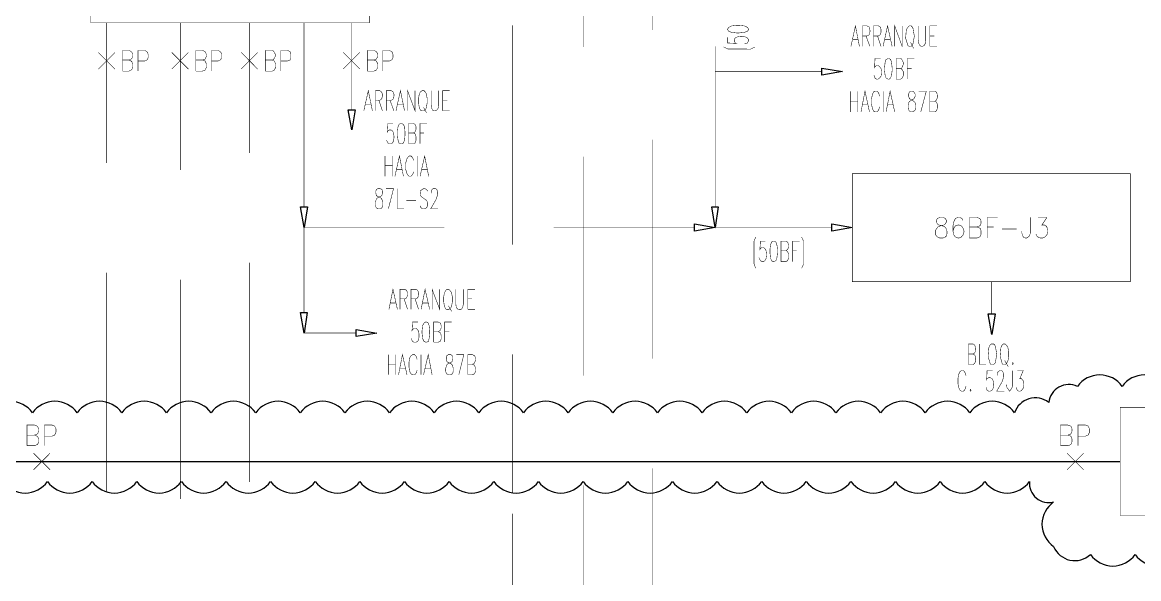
# Model space of a CAD drawing. Header units: millimetres. Extents: x -1355 to 3509, y -1443 to -567.
# Drawn here: x 2861.5 to 2961.5, y -741.5 to -691.7 of the extents above; entities that cross this region are included whole.
import ezdxf

# ---------------------------------------------------------------- set-up
doc = ezdxf.new("R2010")
doc.units = ezdxf.units.MM

msp = doc.modelspace()

# ---------------------------------------------------------------- linework, layer by layer
at = {"color": 0, "const_width": 0.045}
for points in [[(2911.76, -693.89), (2911.76, -669.65)], [(2917.98, -692.36), (2917.98, -669.65)], [(2869.01, -704.29), (2869.01, -691.73)], [(2875.63, -704.92), (2875.63, -691.73)], [(2881.85, -703.39), (2881.85, -691.73)], [(2886.72, -691.73), (2886.72, -708.21)], [(2891, -699.52), (2891, -691.73)], [(2905.41, -691.95), (2905.41, -711.59)], [(2935.73, -693.84), (2936.13, -692), (2936.49, -693.84)], [(2936.76, -693.84), (2936.76, -692), (2937.17, -692), (2937.35, -692.09), (2937.39, -692.18), (2937.43, -692.36), (2937.43, -692.54), (2937.39, -692.72), (2937.35, -692.81), (2937.17, -692.9), (2936.76, -692.9)], [(2937.75, -693.84), (2937.75, -692), (2938.2, -692), (2938.34, -692.09), (2938.39, -692.18), (2938.43, -692.36), (2938.43, -692.54), (2938.39, -692.72), (2938.34, -692.81), (2938.2, -692.9), (2937.75, -692.9)], [(2938.61, -693.84), (2939.01, -692), (2939.42, -693.84)], [(2939.65, -693.84), (2939.65, -692), (2940.32, -693.84), (2940.32, -692)], [(2941.76, -692), (2941.76, -693.3), (2941.81, -693.57), (2941.9, -693.75), (2942.03, -693.84), (2942.12, -693.84), (2942.3, -693.75), (2942.39, -693.57), (2942.43, -693.3), (2942.43, -692)], [(2942.8, -693.84), (2942.8, -692), (2943.43, -692)], [(2924.69, -693.03), (2924.69, -693.53), (2925.46, -693.57), (2925.36, -693.53), (2925.28, -693.35), (2925.28, -693.21), (2925.36, -693.08), (2925.54, -692.99), (2925.81, -692.94), (2926, -692.94), (2926.27, -692.99), (2926.45, -693.08), (2926.54, -693.21), (2926.54, -693.35), (2926.45, -693.53), (2926.36, -693.57), (2926.17, -693.62)], [(2935.9, -693.21), (2936.35, -693.21)], [(2937.08, -692.9), (2937.43, -693.84)], [(2938.11, -692.9), (2938.43, -693.84)], [(2938.79, -693.21), (2939.24, -693.21)], [(2942.8, -692.9), (2943.2, -692.9)], [(2870.46, -696.05), (2870.46, -694.2), (2871.04, -694.2), (2871.22, -694.29), (2871.31, -694.38), (2871.35, -694.56), (2871.35, -694.74), (2871.31, -694.88), (2871.22, -694.97), (2871.04, -695.06), (2870.46, -695.06)], [(2871.85, -696.05), (2871.85, -694.2), (2872.44, -694.2), (2872.62, -694.29), (2872.71, -694.38), (2872.75, -694.56), (2872.75, -694.84), (2872.71, -694.97), (2872.62, -695.06), (2872.44, -695.15), (2871.85, -695.15)], [(2877.03, -696.05), (2877.03, -694.2), (2877.62, -694.2), (2877.85, -694.29), (2877.98, -694.56), (2877.98, -694.74), (2877.89, -694.88), (2877.85, -694.97), (2877.62, -695.06), (2877.03, -695.06)], [(2878.43, -696.05), (2878.43, -694.2), (2879.01, -694.2), (2879.2, -694.29), (2879.28, -694.38), (2879.33, -694.56), (2879.33, -694.84), (2879.28, -694.97), (2879.2, -695.06), (2879.01, -695.15), (2878.43, -695.15)], [(2883.25, -696.05), (2883.25, -694.2), (2883.88, -694.2), (2883.98, -694.24), (2884.2, -694.63), (2883.98, -695.03), (2883.88, -695.06), (2883.25, -695.06)], [(2884.65, -696.05), (2884.65, -694.2), (2885.23, -694.2), (2885.46, -694.29), (2885.5, -694.38), (2885.54, -694.56), (2885.54, -694.84), (2885.5, -694.97), (2885.46, -695.06), (2885.23, -695.15), (2884.65, -695.15)], [(2892.39, -696.05), (2892.39, -694.2), (2892.98, -694.2), (2893.2, -694.29), (2893.25, -694.38), (2893.34, -694.56), (2893.34, -694.74), (2893.25, -694.88), (2893.2, -694.97), (2892.98, -695.06), (2892.39, -695.06)], [(2893.79, -696.05), (2893.79, -694.2), (2894.37, -694.2), (2894.55, -694.29), (2894.65, -694.38), (2894.69, -694.56), (2894.69, -694.84), (2894.65, -694.97), (2894.55, -695.06), (2894.37, -695.15), (2893.79, -695.15)], [(2923.56, -693.84), (2923.56, -708.21)], [(2924.33, -693.89), (2924.51, -693.98), (2924.71, -694.07), (2926.74, -694.08), (2926.94, -693.98), (2927.12, -693.89)], [(2941.08, -693.48), (2941.35, -694.02)], [(2942.8, -693.84), (2943.43, -693.84)], [(2868.29, -695.87), (2869.78, -694.38)], [(2869.78, -695.87), (2868.29, -694.38)], [(2871.04, -695.06), (2871.22, -695.15), (2871.31, -695.24), (2871.35, -695.42), (2871.35, -695.69), (2871.31, -695.87), (2871.22, -695.96), (2871.04, -696.05), (2870.46, -696.05)], [(2874.87, -695.87), (2876.36, -694.38)], [(2876.36, -695.87), (2874.87, -694.38)], [(2877.62, -695.06), (2877.85, -695.15), (2877.98, -695.42), (2877.98, -695.69), (2877.85, -695.96), (2877.62, -696.05), (2877.03, -696.05)], [(2881.09, -695.87), (2882.57, -694.38)], [(2882.57, -695.87), (2881.09, -694.38)], [(2883.88, -695.06), (2884.06, -695.15), (2884.1, -695.24), (2884.19, -695.42), (2884.19, -695.69), (2884.06, -695.96), (2883.88, -696.05), (2883.25, -696.05)], [(2890.23, -695.87), (2891.72, -694.38)], [(2891.72, -695.87), (2890.23, -694.38)], [(2892.98, -695.06), (2893.2, -695.15), (2893.25, -695.24), (2893.34, -695.42), (2893.34, -695.69), (2893.25, -695.87), (2893.2, -695.96), (2892.98, -696.05), (2892.39, -696.05)], [(2938.39, -694.92), (2937.89, -694.92), (2937.84, -695.74), (2937.89, -695.64), (2938.02, -695.55), (2938.16, -695.55), (2938.29, -695.64), (2938.43, -695.83), (2938.47, -696.05), (2938.47, -696.23), (2938.43, -696.5), (2938.29, -696.68), (2938.16, -696.77), (2938.02, -696.77), (2937.89, -696.68), (2937.84, -696.59), (2937.8, -696.41)], [(2939.78, -696.77), (2939.78, -694.92), (2940.19, -694.92), (2940.28, -694.98), (2940.46, -695.37), (2940.28, -695.78), (2940.19, -695.83), (2939.78, -695.83)], [(2940.77, -696.77), (2940.77, -694.92), (2941.4, -694.92)], [(2933.11, -696.1), (2923.56, -696.1)], [(2940.19, -695.83), (2940.32, -695.91), (2940.36, -696.01), (2940.46, -696.14), (2940.46, -696.41), (2940.36, -696.59), (2940.32, -696.68), (2940.19, -696.77), (2939.78, -696.77)], [(2940.77, -695.83), (2941.17, -695.83)], [(2892.08, -699.61), (2892.48, -697.81), (2892.85, -699.61)], [(2893.12, -699.61), (2893.12, -697.81), (2893.52, -697.81), (2893.65, -697.9), (2893.7, -697.99), (2893.74, -698.12), (2893.74, -698.3), (2893.7, -698.48), (2893.65, -698.57), (2893.52, -698.66), (2893.12, -698.66)], [(2894.1, -699.61), (2894.1, -697.81), (2894.55, -697.81), (2894.69, -697.9), (2894.74, -697.99), (2894.78, -698.12), (2894.78, -698.3), (2894.74, -698.48), (2894.69, -698.57), (2894.55, -698.66), (2894.1, -698.66)], [(2894.96, -699.61), (2895.36, -697.81), (2895.73, -699.61)], [(2896, -699.61), (2896, -697.81), (2896.67, -699.61), (2896.67, -697.81)], [(2898.12, -697.81), (2898.12, -699.11), (2898.16, -699.38), (2898.25, -699.56), (2898.38, -699.61), (2898.47, -699.61), (2898.61, -699.56), (2898.74, -699.38), (2898.79, -699.11), (2898.79, -697.81)], [(2899.15, -699.61), (2899.15, -697.81), (2899.78, -697.81)], [(2935.68, -697.85), (2935.68, -699.7)], [(2936.35, -697.85), (2936.35, -699.7)], [(2936.63, -699.7), (2936.99, -697.85), (2937.39, -699.7)], [(2938.29, -698.3), (2938.25, -698.12), (2938.16, -697.94), (2938.07, -697.85), (2937.84, -697.85), (2937.75, -697.94), (2937.66, -698.12), (2937.62, -698.3), (2937.57, -698.57), (2937.57, -698.98), (2937.62, -699.25), (2937.66, -699.43), (2937.75, -699.61), (2937.84, -699.7), (2938.07, -699.7), (2938.16, -699.61), (2938.25, -699.43), (2938.29, -699.25)], [(2938.61, -697.85), (2938.61, -699.7)], [(2938.88, -699.7), (2939.24, -697.85), (2939.65, -699.7)], [(2941.99, -699.7), (2942.48, -697.85), (2941.81, -697.85)], [(2942.8, -699.7), (2942.8, -697.85), (2943.25, -697.85), (2943.39, -697.94), (2943.43, -698.03), (2943.47, -698.21), (2943.47, -698.39), (2943.43, -698.57), (2943.39, -698.66), (2943.25, -698.75), (2942.8, -698.75)], [(2892.21, -699.02), (2892.71, -699.02)], [(2893.43, -698.66), (2893.74, -699.61)], [(2894.42, -698.66), (2894.78, -699.61)], [(2895.09, -699.02), (2895.59, -699.02)], [(2899.15, -698.66), (2899.55, -698.66)], [(2935.68, -698.75), (2936.35, -698.75)], [(2936.76, -699.07), (2937.21, -699.07)], [(2939.01, -699.07), (2939.51, -699.07)], [(2943.25, -698.75), (2943.39, -698.84), (2943.43, -698.89), (2943.47, -699.07), (2943.47, -699.34), (2943.43, -699.52), (2943.39, -699.61), (2943.25, -699.7), (2942.8, -699.7)], [(2897.43, -699.29), (2897.7, -699.79)], [(2899.15, -699.61), (2899.78, -699.61)], [(2894.69, -700.74), (2894.24, -700.74), (2894.19, -701.5), (2894.24, -701.41), (2894.37, -701.32), (2894.51, -701.32), (2894.65, -701.41), (2894.74, -701.59), (2894.78, -701.86), (2894.78, -702.04), (2894.74, -702.31), (2894.65, -702.49), (2894.51, -702.54), (2894.37, -702.54), (2894.24, -702.49), (2894.19, -702.4), (2894.1, -702.22)], [(2896.09, -702.54), (2896.09, -700.74), (2896.54, -700.74), (2896.67, -700.83), (2896.72, -700.91), (2896.76, -701.05), (2896.76, -701.23), (2896.72, -701.41), (2896.67, -701.5), (2896.54, -701.59), (2896.09, -701.59)], [(2897.12, -702.54), (2897.12, -700.74), (2897.75, -700.74)], [(2896.54, -701.59), (2896.67, -701.68), (2896.72, -701.77), (2896.76, -701.95), (2896.76, -702.22), (2896.72, -702.4), (2896.67, -702.49), (2896.54, -702.54), (2896.09, -702.54)], [(2897.12, -701.59), (2897.48, -701.59)], [(2917.98, -721.82), (2917.98, -702.18)], [(2893.97, -703.66), (2893.97, -705.47)], [(2894.65, -703.66), (2894.65, -705.47)], [(2894.87, -705.47), (2895.27, -703.66), (2895.63, -705.47)], [(2896.54, -704.07), (2896.49, -703.89), (2896.4, -703.75), (2896.31, -703.66), (2896.13, -703.66), (2896.04, -703.75), (2895.95, -703.89), (2895.9, -704.07), (2895.81, -704.34), (2895.81, -704.79), (2895.9, -705.06), (2895.95, -705.24), (2896.04, -705.37), (2896.13, -705.47), (2896.31, -705.47), (2896.4, -705.37), (2896.49, -705.24), (2896.54, -705.06)], [(2896.89, -703.66), (2896.89, -705.47)], [(2897.12, -705.47), (2897.53, -703.66), (2897.89, -705.47)], [(2911.76, -723.35), (2911.76, -703.71)], [(2893.97, -704.52), (2894.65, -704.52)], [(2895, -704.88), (2895.5, -704.88)], [(2897.3, -704.88), (2897.75, -704.88)], [(2894.28, -708.39), (2894.74, -706.59), (2894.06, -706.59)], [(2895.09, -706.59), (2895.09, -708.39), (2895.68, -708.39)], [(2897.8, -706.81), (2897.7, -706.64), (2897.53, -706.59), (2897.43, -706.58), (2897.12, -706.79), (2897.17, -707.2), (2897.21, -707.27), (2897.3, -707.36), (2897.7, -707.63), (2897.75, -707.72), (2897.8, -707.9), (2897.8, -708.12), (2897.7, -708.3), (2897.53, -708.39), (2897.35, -708.39), (2897.21, -708.3), (2897.12, -708.12)], [(2898.12, -707), (2898.12, -706.91), (2898.16, -706.73), (2898.2, -706.64), (2898.29, -706.59), (2898.52, -706.59), (2898.61, -706.64), (2898.65, -706.73), (2898.7, -706.91), (2898.7, -707.09), (2898.65, -707.27), (2898.56, -707.54), (2898.07, -708.39), (2898.74, -708.39)], [(2895.9, -707.63), (2896.76, -707.63)], [(2945.77, -709.43), (2945.68, -709.25), (2945.46, -709.16), (2945.32, -709.16), (2945.09, -709.25), (2944.96, -709.52), (2944.87, -709.92), (2944.87, -710.38), (2944.96, -710.74), (2945.09, -710.91), (2945.32, -711.01), (2945.41, -711.01), (2945.63, -710.91), (2945.77, -710.74), (2945.86, -710.47), (2945.86, -710.38), (2945.77, -710.11), (2945.63, -709.92), (2945.41, -709.84), (2945.32, -709.84), (2945.09, -709.92), (2944.96, -710.11), (2944.87, -710.38)], [(2946.35, -711.01), (2946.35, -709.16), (2947.03, -709.16), (2947.26, -709.25), (2947.35, -709.34), (2947.39, -709.52), (2947.39, -709.65), (2947.35, -709.84), (2947.26, -709.92), (2947.03, -710.01), (2946.35, -710.01)], [(2947.93, -711.01), (2947.93, -709.16), (2948.88, -709.16)], [(2951.81, -709.16), (2951.81, -710.55), (2951.72, -710.82), (2951.62, -710.91), (2951.49, -711.01), (2951.35, -711.01), (2951.17, -710.91), (2951.13, -710.82), (2951.04, -710.55), (2951.04, -710.38)], [(2952.48, -709.16), (2953.29, -709.16), (2952.84, -709.84), (2953.07, -709.84), (2953.2, -709.92), (2953.29, -710.01), (2953.34, -710.28), (2953.34, -710.47), (2953.29, -710.74), (2953.11, -710.91), (2952.89, -711.01), (2952.7, -711.01), (2952.48, -710.91), (2952.39, -710.82), (2952.3, -710.64)], [(2886.72, -717.67), (2886.72, -709.92)], [(2886.72, -710.06), (2899.28, -710.06)], [(2909.1, -710.06), (2921.72, -710.06)], [(2923.16, -710.06), (2934.01, -710.06)], [(2947.03, -710.01), (2947.26, -710.11), (2947.35, -710.19), (2947.39, -710.38), (2947.39, -710.64), (2947.35, -710.82), (2947.26, -710.91), (2947.03, -711.01), (2946.35, -711.01)], [(2947.93, -710.01), (2948.52, -710.01)], [(2949.28, -710.19), (2950.59, -710.19)], [(2927.21, -710.91), (2927.12, -711.1), (2927.05, -711.29), (2927.05, -713.34), (2927.12, -713.53), (2927.21, -713.71)], [(2931.31, -710.91), (2931.4, -711.1), (2931.48, -711.29), (2931.48, -713.34), (2931.4, -713.53), (2931.31, -713.71)], [(2928.07, -711.28), (2927.62, -711.28), (2927.57, -712.04), (2927.62, -711.95), (2927.75, -711.86), (2927.89, -711.86), (2928.02, -711.95), (2928.12, -712.13), (2928.16, -712.4), (2928.16, -712.58), (2928.12, -712.85), (2928.02, -713.03), (2927.89, -713.12), (2927.75, -713.12), (2927.62, -713.03), (2927.48, -712.76)], [(2929.46, -713.12), (2929.46, -711.28), (2929.92, -711.28), (2930.05, -711.37), (2930.09, -711.45), (2930.14, -711.64), (2930.14, -711.77), (2930.09, -711.95), (2930.05, -712.04), (2929.92, -712.13), (2929.46, -712.13)], [(2929.92, -712.13), (2930.05, -712.22), (2930.09, -712.31), (2930.14, -712.49), (2930.14, -712.76), (2930.09, -712.94), (2930.05, -713.03), (2929.92, -713.12), (2929.46, -713.12)], [(2930.5, -713.12), (2930.5, -711.28), (2931.13, -711.28)], [(2930.5, -712.13), (2930.86, -712.13)], [(2881.85, -732.85), (2881.85, -713.21)], [(2869.01, -733.8), (2869.01, -714.11)], [(2875.63, -734.38), (2875.63, -714.74)], [(2948.34, -717.79), (2948.34, -714.92)], [(2894.33, -717.4), (2894.69, -715.6), (2895.09, -717.4)], [(2895.32, -717.4), (2895.32, -715.6), (2895.77, -715.6), (2895.9, -715.69), (2895.95, -715.78), (2896, -715.92), (2896, -716.1), (2895.95, -716.28), (2895.9, -716.37), (2895.77, -716.45), (2895.32, -716.45)], [(2896.31, -717.4), (2896.31, -715.6), (2896.76, -715.6), (2896.89, -715.69), (2896.94, -715.78), (2896.99, -715.92), (2896.99, -716.1), (2896.94, -716.28), (2896.89, -716.37), (2896.76, -716.45), (2896.31, -716.45)], [(2897.21, -717.4), (2897.57, -715.6), (2897.98, -717.4)], [(2898.2, -717.4), (2898.2, -715.6), (2898.88, -717.4), (2898.88, -715.6)], [(2900.32, -715.6), (2900.32, -716.91), (2900.36, -717.18), (2900.46, -717.36), (2900.63, -717.4), (2900.73, -717.4), (2900.86, -717.36), (2900.95, -717.18), (2901, -716.91), (2901, -715.6)], [(2901.4, -717.4), (2901.4, -715.6), (2902.03, -715.6)], [(2894.47, -716.82), (2894.92, -716.82)], [(2895.68, -716.45), (2896, -717.4)], [(2896.67, -716.45), (2896.99, -717.4)], [(2897.35, -716.82), (2897.85, -716.82)], [(2899.65, -717.08), (2899.96, -717.58)], [(2901.4, -716.45), (2901.76, -716.45)], [(2901.4, -717.4), (2902.03, -717.4)], [(2896.94, -718.53), (2896.45, -718.53), (2896.4, -719.29), (2896.45, -719.2), (2896.58, -719.11), (2896.76, -719.11), (2896.89, -719.2), (2896.99, -719.38), (2897.03, -719.65), (2897.03, -719.83), (2896.99, -720.11), (2896.89, -720.28), (2896.76, -720.33), (2896.58, -720.33), (2896.45, -720.28), (2896.4, -720.19), (2896.36, -720.01)], [(2898.34, -720.33), (2898.34, -718.53), (2898.74, -718.53), (2898.92, -718.62), (2898.97, -718.71), (2899.01, -718.84), (2899.01, -719.02), (2898.97, -719.2), (2898.92, -719.29), (2898.74, -719.38), (2898.34, -719.38)], [(2899.33, -720.33), (2899.33, -718.53), (2899.96, -718.53)], [(2891.4, -719.52), (2886.72, -719.52)], [(2898.74, -719.38), (2898.92, -719.48), (2898.97, -719.56), (2899.01, -719.74), (2899.01, -720.01), (2898.97, -720.19), (2898.92, -720.28), (2898.74, -720.33), (2898.34, -720.33)], [(2899.33, -719.38), (2899.74, -719.38)], [(2946.27, -722.34), (2946.27, -720.5), (2946.67, -720.5), (2946.81, -720.59), (2946.85, -720.68), (2946.9, -720.86), (2946.9, -721.04), (2946.85, -721.22), (2946.81, -721.31), (2946.67, -721.4), (2946.27, -721.4)], [(2947.26, -720.5), (2947.26, -722.34), (2947.84, -722.34)], [(2894.28, -721.45), (2894.28, -723.26)], [(2894.92, -721.45), (2894.92, -723.26)], [(2895.19, -723.26), (2895.54, -721.45), (2895.95, -723.26)], [(2896.85, -721.86), (2896.81, -721.68), (2896.72, -721.55), (2896.63, -721.45), (2896.45, -721.45), (2896.31, -721.55), (2896.22, -721.68), (2896.17, -721.86), (2896.13, -722.13), (2896.13, -722.58), (2896.17, -722.85), (2896.22, -723.03), (2896.31, -723.17), (2896.45, -723.26), (2896.63, -723.26), (2896.72, -723.17), (2896.81, -723.03), (2896.85, -722.85)], [(2897.21, -721.45), (2897.21, -723.26)], [(2897.43, -723.26), (2897.85, -721.45), (2898.2, -723.26)], [(2900.59, -723.26), (2901.04, -721.45), (2900.36, -721.45)], [(2901.4, -723.26), (2901.4, -721.45), (2901.81, -721.45), (2901.99, -721.55), (2902.03, -721.59), (2902.08, -721.77), (2902.08, -721.95), (2902.03, -722.13), (2901.99, -722.22), (2901.81, -722.31), (2901.4, -722.31)], [(2905.41, -721.41), (2905.41, -733.89)], [(2946.67, -721.4), (2946.81, -721.49), (2946.85, -721.53), (2946.9, -721.71), (2946.9, -721.98), (2946.85, -722.16), (2946.81, -722.25), (2946.67, -722.34), (2946.27, -722.34)], [(2949.51, -721.98), (2949.82, -722.52)], [(2894.28, -722.31), (2894.92, -722.31)], [(2895.32, -722.67), (2895.81, -722.67)], [(2897.57, -722.67), (2898.07, -722.67)], [(2901.81, -722.31), (2901.99, -722.4), (2902.03, -722.49), (2902.08, -722.67), (2902.08, -722.94), (2902.03, -723.12), (2901.99, -723.17), (2901.81, -723.26), (2901.4, -723.26)], [(2946.04, -723.33), (2946, -723.16), (2945.9, -722.97), (2945.81, -722.88), (2945.63, -722.88), (2945.5, -722.97), (2945.41, -723.16), (2945.36, -723.33), (2945.32, -723.6), (2945.32, -724.06), (2945.36, -724.28), (2945.41, -724.46), (2945.5, -724.64), (2945.63, -724.73), (2945.81, -724.73), (2945.9, -724.64), (2946, -724.46), (2946.04, -724.28)], [(2948.43, -722.88), (2947.93, -722.88), (2947.89, -723.69), (2947.93, -723.6), (2948.07, -723.51), (2948.2, -723.51), (2948.38, -723.6), (2948.47, -723.79), (2948.52, -724.06), (2948.52, -724.19), (2948.47, -724.46), (2948.38, -724.64), (2948.2, -724.73), (2948.07, -724.73), (2947.93, -724.64), (2947.89, -724.55), (2947.84, -724.37)], [(2948.83, -723.33), (2948.83, -723.24), (2948.88, -723.06), (2948.93, -722.97), (2949.06, -722.88), (2949.24, -722.88), (2949.33, -722.97), (2949.37, -723.06), (2949.42, -723.24), (2949.42, -723.42), (2949.37, -723.6), (2949.28, -723.87), (2948.79, -724.73), (2949.46, -724.73)], [(2950.19, -722.88), (2950.19, -724.28), (2950.17, -724.4), (2949.96, -724.74), (2949.71, -724.4), (2949.69, -724.28), (2949.69, -724.15)], [(2950.63, -722.88), (2951.17, -722.88), (2950.86, -723.6), (2951, -723.6), (2951.17, -723.79), (2951.22, -724.06), (2951.22, -724.19), (2951.17, -724.46), (2951.04, -724.64), (2950.9, -724.73), (2950.77, -724.73), (2950.63, -724.64), (2950.59, -724.55), (2950.55, -724.37)], [(2861.89, -729.61), (2861.89, -727.76), (2862.57, -727.76), (2862.79, -727.85), (2862.88, -727.94), (2862.93, -728.12), (2862.93, -728.3), (2862.88, -728.48), (2862.79, -728.57), (2862.57, -728.66), (2861.89, -728.66)], [(2863.47, -729.61), (2863.47, -727.76), (2864.14, -727.76), (2864.37, -727.85), (2864.42, -727.94), (2864.5, -728.12), (2864.5, -728.39), (2864.42, -728.57), (2864.37, -728.66), (2864.14, -728.75), (2863.47, -728.75)], [(2954.51, -729.61), (2954.51, -727.76), (2955.18, -727.76), (2955.41, -727.85), (2955.49, -727.94), (2955.54, -728.12), (2955.54, -728.3), (2955.49, -728.48), (2955.41, -728.57), (2955.18, -728.66), (2954.51, -728.66)], [(2956.08, -729.61), (2956.08, -727.76), (2956.76, -727.76), (2956.98, -727.85), (2957.03, -727.94), (2957.12, -728.12), (2957.12, -728.39), (2957.03, -728.57), (2956.98, -728.66), (2956.76, -728.75), (2956.08, -728.75)], [(2862.57, -728.66), (2862.79, -728.75), (2862.88, -728.84), (2862.93, -729.02), (2862.93, -729.25), (2862.88, -729.43), (2862.79, -729.52), (2862.57, -729.61), (2861.89, -729.61)], [(2955.18, -728.66), (2955.41, -728.75), (2955.49, -728.84), (2955.54, -729.02), (2955.54, -729.25), (2955.49, -729.43), (2955.41, -729.52), (2955.18, -729.61), (2954.51, -729.61)], [(2862.48, -731.77), (2863.97, -730.28)], [(2863.97, -731.77), (2862.48, -730.28)], [(2955.09, -731.77), (2956.58, -730.28)], [(2956.58, -731.77), (2955.09, -730.28)], [(2917.98, -751.28), (2917.98, -731.64)], [(2911.76, -752.81), (2911.76, -733.17)], [(2905.41, -735.69), (2905.41, -756.14)]]:
    msp.add_lwpolyline(points, dxfattribs=at)
for points in [[(2867.62, -691.73), (2867.62, -682.04), (2892.57, -682.04), (2892.57, -691.73), (2867.62, -691.73)], [(2924.69, -692.36), (2924.78, -692.49), (2925.05, -692.58), (2925.46, -692.63), (2925.73, -692.63), (2926.17, -692.58), (2926.45, -692.49), (2926.54, -692.36), (2926.54, -692.27), (2926.45, -692.13), (2926.17, -692), (2925.73, -691.95), (2925.46, -691.95), (2925.05, -692), (2924.78, -692.13), (2924.69, -692.27), (2924.69, -692.36)], [(2940.95, -692), (2940.86, -692.09), (2940.73, -692.27), (2940.69, -692.37), (2940.63, -693.1), (2940.84, -693.77), (2940.95, -693.84), (2941.13, -693.84), (2941.22, -693.75), (2941.28, -693.65), (2941.41, -692.92), (2941.28, -692.19), (2941.22, -692.09), (2941.13, -692), (2940.95, -692)], [(2939.06, -694.92), (2938.88, -695.01), (2938.79, -695.28), (2938.74, -695.74), (2938.74, -696.01), (2938.79, -696.41), (2938.88, -696.68), (2939.06, -696.77), (2939.15, -696.77), (2939.28, -696.68), (2939.37, -696.41), (2939.42, -696.01), (2939.42, -695.74), (2939.37, -695.28), (2939.28, -695.01), (2939.15, -694.92), (2939.06, -694.92)], [(2897.3, -697.81), (2897.16, -697.9), (2897.08, -698.03), (2897.03, -698.21), (2896.99, -698.48), (2896.99, -698.93), (2897.03, -699.2), (2897.08, -699.38), (2897.16, -699.56), (2897.3, -699.61), (2897.48, -699.61), (2897.57, -699.56), (2897.66, -699.38), (2897.7, -699.2), (2897.75, -698.93), (2897.75, -698.48), (2897.7, -698.21), (2897.66, -698.03), (2897.57, -697.9), (2897.48, -697.81), (2897.3, -697.81)], [(2941.08, -697.85), (2940.95, -697.94), (2940.9, -698.12), (2940.9, -698.3), (2940.95, -698.48), (2941.04, -698.57), (2941.22, -698.66), (2941.35, -698.75), (2941.49, -698.89), (2941.54, -699.07), (2941.54, -699.34), (2941.49, -699.52), (2941.4, -699.61), (2941.27, -699.7), (2941.08, -699.7), (2940.95, -699.61), (2940.9, -699.52), (2940.86, -699.34), (2940.86, -699.07), (2940.9, -698.89), (2941, -698.75), (2941.13, -698.66), (2941.31, -698.57), (2941.4, -698.48), (2941.49, -698.3), (2941.49, -698.12), (2941.4, -697.94), (2941.27, -697.85), (2941.08, -697.85)], [(2895.36, -700.74), (2895.23, -700.83), (2895.14, -701.05), (2895.09, -701.5), (2895.09, -701.77), (2895.14, -702.22), (2895.23, -702.49), (2895.36, -702.54), (2895.46, -702.54), (2895.63, -702.49), (2895.73, -702.22), (2895.77, -701.77), (2895.77, -701.5), (2895.73, -701.05), (2895.63, -700.83), (2895.46, -700.74), (2895.36, -700.74)], [(2960.77, -714.92), (2960.77, -705.24), (2935.86, -705.24), (2935.86, -714.92), (2960.77, -714.92)], [(2893.34, -706.59), (2893.2, -706.64), (2893.16, -706.81), (2893.16, -707), (2893.2, -707.18), (2893.29, -707.27), (2893.52, -707.36), (2893.65, -707.45), (2893.74, -707.63), (2893.79, -707.81), (2893.79, -708.08), (2893.74, -708.21), (2893.7, -708.3), (2893.56, -708.39), (2893.34, -708.39), (2893.2, -708.3), (2893.16, -708.21), (2893.12, -708.08), (2893.12, -707.81), (2893.16, -707.63), (2893.25, -707.45), (2893.38, -707.36), (2893.61, -707.27), (2893.7, -707.18), (2893.74, -707), (2893.74, -706.81), (2893.7, -706.64), (2893.56, -706.59), (2893.34, -706.59)], [(2943.7, -709.16), (2943.47, -709.25), (2943.38, -709.43), (2943.38, -709.56), (2943.47, -709.74), (2943.61, -709.84), (2943.93, -709.92), (2944.15, -710.01), (2944.28, -710.19), (2944.33, -710.38), (2944.33, -710.64), (2944.28, -710.82), (2944.19, -710.91), (2943.97, -711.01), (2943.7, -711.01), (2943.47, -710.91), (2943.38, -710.82), (2943.29, -710.64), (2943.29, -710.38), (2943.38, -710.19), (2943.52, -710.01), (2943.74, -709.92), (2944.06, -709.84), (2944.19, -709.74), (2944.28, -709.56), (2944.28, -709.43), (2944.19, -709.25), (2943.97, -709.16), (2943.7, -709.16)], [(2928.74, -711.28), (2928.61, -711.37), (2928.52, -711.64), (2928.47, -712.04), (2928.47, -712.31), (2928.52, -712.76), (2928.61, -713.03), (2928.74, -713.12), (2928.83, -713.12), (2929.01, -713.03), (2929.1, -712.76), (2929.15, -712.31), (2929.15, -712.04), (2929.1, -711.64), (2929.01, -711.37), (2928.83, -711.28), (2928.74, -711.28)], [(2899.51, -715.6), (2899.42, -715.69), (2899.33, -715.87), (2899.28, -716.01), (2899.24, -716.28), (2899.24, -716.73), (2899.28, -717), (2899.33, -717.18), (2899.42, -717.36), (2899.51, -717.4), (2899.69, -717.4), (2899.78, -717.36), (2899.92, -717.18), (2899.96, -717), (2900.01, -716.73), (2900.01, -716.28), (2899.96, -716.01), (2899.92, -715.87), (2899.78, -715.69), (2899.69, -715.6), (2899.51, -715.6)], [(2897.62, -718.53), (2897.48, -718.62), (2897.35, -718.84), (2897.3, -719.29), (2897.3, -719.56), (2897.35, -720.01), (2897.48, -720.28), (2897.62, -720.33), (2897.7, -720.33), (2897.85, -720.28), (2897.93, -720.01), (2897.98, -719.56), (2897.98, -719.29), (2897.93, -718.84), (2897.85, -718.62), (2897.7, -718.53), (2897.62, -718.53)], [(2948.29, -720.5), (2948.2, -720.59), (2948.11, -720.77), (2948.08, -720.86), (2948.02, -721.6), (2948.21, -722.28), (2948.29, -722.34), (2948.52, -722.34), (2948.61, -722.25), (2948.67, -722.16), (2948.8, -721.42), (2948.67, -720.69), (2948.61, -720.59), (2948.52, -720.5), (2948.29, -720.5)], [(2949.37, -720.5), (2949.28, -720.59), (2949.19, -720.77), (2949.16, -720.86), (2949.1, -721.6), (2949.29, -722.28), (2949.37, -722.34), (2949.55, -722.34), (2949.65, -722.25), (2949.78, -722.07), (2949.82, -721.89), (2949.87, -721.62), (2949.87, -721.22), (2949.82, -720.95), (2949.78, -720.77), (2949.65, -720.59), (2949.55, -720.5), (2949.37, -720.5)], [(2899.65, -721.45), (2899.51, -721.55), (2899.47, -721.68), (2899.47, -721.86), (2899.51, -722.04), (2899.6, -722.13), (2899.96, -722.31), (2900.05, -722.49), (2900.09, -722.67), (2900.09, -722.94), (2900.05, -723.12), (2900.01, -723.17), (2899.87, -723.26), (2899.65, -723.26), (2899.51, -723.17), (2899.47, -723.12), (2899.42, -722.94), (2899.42, -722.67), (2899.47, -722.49), (2899.55, -722.31), (2899.69, -722.22), (2899.92, -722.13), (2900.01, -722.04), (2900.05, -721.86), (2900.05, -721.68), (2900.01, -721.55), (2899.87, -721.45), (2899.65, -721.45)], [(2950.23, -722.16), (2950.19, -722.25), (2950.23, -722.34), (2950.28, -722.25), (2950.23, -722.16)], [(2946.45, -724.55), (2946.4, -724.64), (2946.45, -724.73), (2946.49, -724.64), (2946.45, -724.55)], [(2959.86, -735.87), (2959.86, -726.18), (2984.81, -726.18), (2984.81, -735.87), (2959.86, -735.87)]]:
    msp.add_lwpolyline(points, close=True, dxfattribs=at)
at = {"color": 0}
for points in [[(2933.11, -695.78), (2934.96, -696.1), (2933.11, -696.41)], [(2891.31, -699.52), (2891, -701.32), (2890.68, -699.52)], [(2887.03, -708.21), (2886.72, -710.06), (2886.4, -708.21)], [(2923.83, -708.21), (2923.56, -710.06), (2923.25, -708.21)], [(2921.72, -709.74), (2923.56, -710.06), (2921.72, -710.38)], [(2934.01, -709.74), (2935.86, -710.06), (2934.01, -710.38)], [(2886.99, -717.67), (2886.72, -719.52), (2886.4, -717.67)], [(2948.66, -717.79), (2948.34, -719.64), (2948.02, -717.79)], [(2891.4, -719.2), (2893.25, -719.52), (2891.4, -719.83)]]:
    msp.add_lwpolyline(points, close=True, dxfattribs=at)
at = {"color": 1}
for points in [[(2964.03, -724.31, 0.520567), (2960.03, -724.31, 0.520567), (2956.03, -724.31, 0.520567), (2953.46, -725.74, 0.520567), (2950.39, -726.67, 0.520567), (2946.39, -726.67, 0.520567), (2942.39, -726.67, 0.520567), (2938.39, -726.67, 0.520567), (2934.39, -726.67, 0.520567), (2930.39, -726.67, 0.520567), (2926.39, -726.67, 0.520567), (2922.39, -726.67, 0.520567), (2918.39, -726.67, 0.520567), (2914.39, -726.67, 0.520567), (2910.39, -726.67, 0.520567), (2906.39, -726.67, 0.520567), (2902.39, -726.67, 0.520567), (2898.39, -726.67, 0.520567), (2894.39, -726.67, 0.520567), (2890.39, -726.67, 0.520567), (2886.39, -726.67, 0.520567), (2882.39, -726.67, 0.520567), (2878.39, -726.67, 0.520567), (2874.39, -726.67, 0.520567), (2870.39, -726.67, 0.520567), (2866.39, -726.67, 0.520567), (2862.39, -726.67, 0.520567), (2858.39, -726.67, 0.520567)], [(2859.73, -732.81, 0.520567), (2863.73, -732.81, 0.520567), (2867.73, -732.81, 0.520567), (2871.73, -732.81, 0.520567), (2875.73, -732.81, 0.520567), (2879.73, -732.81, 0.520567), (2883.73, -732.81, 0.520567), (2887.73, -732.81, 0.520567), (2891.73, -732.81, 0.520567), (2895.73, -732.81, 0.520567), (2899.73, -732.81, 0.520567), (2903.73, -732.81, 0.520567), (2907.73, -732.81, 0.520567), (2911.73, -732.81, 0.520567), (2915.73, -732.81, 0.520567), (2919.73, -732.81, 0.520567), (2923.73, -732.81, 0.520567), (2927.73, -732.81, 0.520567), (2931.73, -732.81, 0.520567), (2935.73, -732.81, 0.520567), (2939.73, -732.81, 0.520567), (2943.73, -732.81, 0.520567), (2947.73, -732.81, 0.520567), (2951.73, -732.81, 0.520567), (2953.89, -734.65, 0.520567), (2953.89, -738.65, 0.520567), (2957.19, -739.35, 0.520567), (2961.19, -739.35, 0.520567), (2965.19, -739.35, 0.520567)]]:
    msp.add_lwpolyline(points, format="xyb", dxfattribs=at)
at = {"color": 0, "linetype": 'ByBlock'}
msp.add_lwpolyline([(2856.62, -731.03), (2959.86, -731.03)], dxfattribs=at)

doc.saveas('drawing.dxf')
